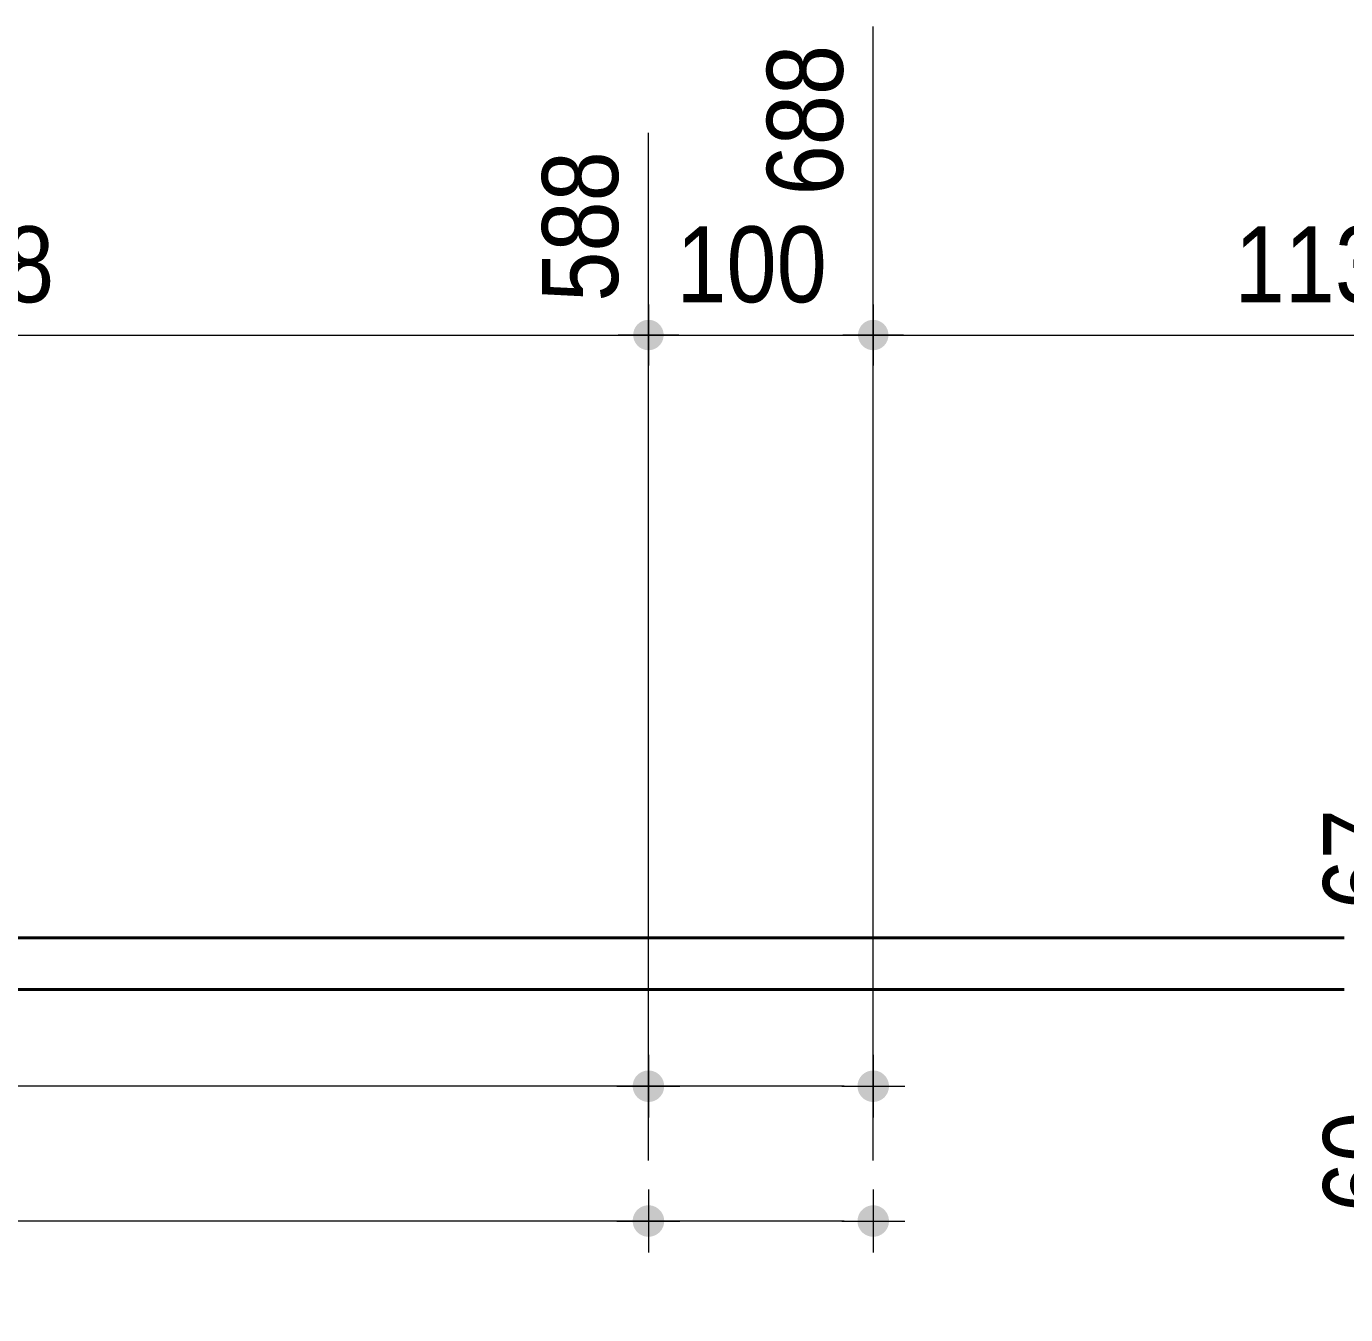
# Model space of a CAD drawing. Header units: millimetres. Extents: x 2 to 410, y 5 to 282.
# Drawn here: x 50.15 to 95.29, y 148.87 to 192.97 of the extents above; entities that cross this region are included whole.
import ezdxf

# ---------------------------------------------------------------- set-up
doc = ezdxf.new("R2010")
doc.units = ezdxf.units.MM
for name, color, linetype, lineweight in [('Boulon', 7, 'Continuous', 0), ('Cotation', 7, 'Continuous', 0), ('Piece', 2, 'Continuous', 0)]:
    doc.layers.add(name, color=color, linetype=linetype, lineweight=lineweight)
doc.styles.add('ARIAL', font='ARIAL.TTF')

# ---------------------------------------------------------------- blocks, each defined once
blk = doc.blocks.new('*A13')
at = {"layer": 'Boulon'}
for points in [[(71.406, 156.151), (71.38, 156.153), (71.354, 156.156), (71.328, 156.161), (71.302, 156.166), (71.277, 156.173), (71.251, 156.182), (71.227, 156.191), (71.203, 156.202), (71.179, 156.214), (71.156, 156.227), (71.134, 156.241), (71.112, 156.256), (71.091, 156.272), (71.071, 156.29), (71.052, 156.308), (71.034, 156.327), (71.017, 156.347), (71, 156.368), (70.985, 156.39), (70.971, 156.412), (70.958, 156.435), (70.946, 156.458), (70.935, 156.483), (70.926, 156.507), (70.918, 156.532), (70.911, 156.558), (70.905, 156.584), (70.9, 156.61), (70.897, 156.636), (70.895, 156.662), (70.894, 156.689), (70.895, 156.715), (70.897, 156.742), (70.9, 156.768), (70.905, 156.794), (70.911, 156.82), (70.918, 156.845), (70.926, 156.87), (70.935, 156.895), (70.946, 156.919), (70.958, 156.943), (70.971, 156.966), (70.985, 156.988), (71, 157.009), (71.017, 157.03), (71.034, 157.05), (71.052, 157.069), (71.071, 157.088), (71.091, 157.105), (71.112, 157.121), (71.134, 157.136), (71.156, 157.151), (71.179, 157.164), (71.203, 157.175), (71.227, 157.186), (71.251, 157.196), (71.277, 157.204), (71.302, 157.211), (71.328, 157.217), (71.354, 157.221), (71.38, 157.225), (71.406, 157.227), (71.433, 157.227), (71.459, 157.227), (71.486, 157.225), (71.512, 157.221), (71.538, 157.217), (71.564, 157.211), (71.589, 157.204), (71.614, 157.196), (71.639, 157.186), (71.663, 157.175), (71.687, 157.164), (71.71, 157.151), (71.732, 157.136), (71.754, 157.121), (71.774, 157.105), (71.794, 157.088), (71.814, 157.069), (71.832, 157.05), (71.849, 157.03), (71.865, 157.009), (71.881, 156.988), (71.895, 156.966), (71.908, 156.943), (71.92, 156.919), (71.93, 156.895), (71.94, 156.87), (71.948, 156.845), (71.955, 156.82), (71.961, 156.794), (71.966, 156.768), (71.969, 156.742), (71.971, 156.715), (71.971, 156.689), (71.971, 156.662), (71.969, 156.636), (71.966, 156.61), (71.961, 156.584), (71.955, 156.558), (71.948, 156.532), (71.94, 156.507), (71.93, 156.483), (71.92, 156.458), (71.908, 156.435), (71.895, 156.412), (71.881, 156.39), (71.865, 156.368), (71.849, 156.347), (71.832, 156.327), (71.814, 156.308), (71.794, 156.29), (71.774, 156.272), (71.754, 156.256), (71.732, 156.241), (71.71, 156.227), (71.687, 156.214), (71.663, 156.202), (71.639, 156.191), (71.614, 156.182), (71.589, 156.173), (71.564, 156.166), (71.538, 156.161), (71.512, 156.156), (71.486, 156.153), (71.459, 156.151), (71.433, 156.15)], [(71.406, 151.536), (71.38, 151.537), (71.354, 151.541), (71.328, 151.545), (71.302, 151.551), (71.277, 151.558), (71.251, 151.566), (71.227, 151.576), (71.203, 151.587), (71.179, 151.598), (71.156, 151.611), (71.134, 151.626), (71.112, 151.641), (71.091, 151.657), (71.071, 151.674), (71.052, 151.693), (71.034, 151.712), (71.017, 151.732), (71, 151.753), (70.985, 151.774), (70.971, 151.797), (70.958, 151.82), (70.946, 151.843), (70.935, 151.867), (70.926, 151.892), (70.918, 151.917), (70.911, 151.943), (70.905, 151.968), (70.9, 151.994), (70.897, 152.021), (70.895, 152.047), (70.894, 152.073), (70.895, 152.1), (70.897, 152.126), (70.9, 152.152), (70.905, 152.178), (70.911, 152.204), (70.918, 152.23), (70.926, 152.255), (70.935, 152.279), (70.946, 152.304), (70.958, 152.327), (70.971, 152.35), (70.985, 152.372), (71, 152.394), (71.017, 152.415), (71.034, 152.435), (71.052, 152.454), (71.071, 152.472), (71.091, 152.49), (71.112, 152.506), (71.134, 152.521), (71.156, 152.535), (71.179, 152.548), (71.203, 152.56), (71.227, 152.571), (71.251, 152.58), (71.277, 152.589), (71.302, 152.596), (71.328, 152.601), (71.354, 152.606), (71.38, 152.609), (71.406, 152.611), (71.433, 152.612), (71.459, 152.611), (71.486, 152.609), (71.512, 152.606), (71.538, 152.601), (71.564, 152.596), (71.589, 152.589), (71.614, 152.58), (71.639, 152.571), (71.663, 152.56), (71.687, 152.548), (71.71, 152.535), (71.732, 152.521), (71.754, 152.506), (71.774, 152.49), (71.794, 152.472), (71.814, 152.454), (71.832, 152.435), (71.849, 152.415), (71.865, 152.394), (71.881, 152.372), (71.895, 152.35), (71.908, 152.327), (71.92, 152.304), (71.93, 152.279), (71.94, 152.255), (71.948, 152.23), (71.955, 152.204), (71.961, 152.178), (71.966, 152.152), (71.969, 152.126), (71.971, 152.1), (71.971, 152.073), (71.971, 152.047), (71.969, 152.021), (71.966, 151.994), (71.961, 151.968), (71.955, 151.943), (71.948, 151.917), (71.94, 151.892), (71.93, 151.867), (71.92, 151.843), (71.908, 151.82), (71.895, 151.797), (71.881, 151.774), (71.865, 151.753), (71.849, 151.732), (71.832, 151.712), (71.814, 151.693), (71.794, 151.674), (71.774, 151.657), (71.754, 151.641), (71.732, 151.626), (71.71, 151.611), (71.687, 151.598), (71.663, 151.587), (71.639, 151.576), (71.614, 151.566), (71.589, 151.558), (71.564, 151.551), (71.538, 151.545), (71.512, 151.541), (71.486, 151.537), (71.459, 151.536), (71.433, 151.535)]]:
    blk.add_hatch(color=256, dxfattribs=at).paths.add_polyline_path(points, flags=17)
at = {"layer": 'Boulon', "linetype": 'Continuous', "lineweight": 0}
for p, q in [((71.433, 157.766), (71.433, 155.612)), ((70.356, 156.689), (72.51, 156.689)), ((71.433, 153.15), (71.433, 150.996)), ((70.356, 152.073), (72.51, 152.073))]:
    blk.add_line(p, q, dxfattribs=at)
blk = doc.blocks.new('*A14')
at = {"layer": 'Boulon'}
for points in [[(79.099, 156.151), (79.072, 156.153), (79.046, 156.156), (79.02, 156.161), (78.994, 156.166), (78.969, 156.173), (78.944, 156.182), (78.919, 156.191), (78.895, 156.202), (78.871, 156.214), (78.848, 156.227), (78.826, 156.241), (78.804, 156.256), (78.784, 156.272), (78.764, 156.29), (78.744, 156.308), (78.726, 156.327), (78.709, 156.347), (78.693, 156.368), (78.677, 156.39), (78.663, 156.412), (78.65, 156.435), (78.638, 156.458), (78.628, 156.483), (78.618, 156.507), (78.61, 156.532), (78.603, 156.558), (78.597, 156.584), (78.593, 156.61), (78.589, 156.636), (78.587, 156.662), (78.587, 156.689), (78.587, 156.715), (78.589, 156.742), (78.593, 156.768), (78.597, 156.794), (78.603, 156.82), (78.61, 156.845), (78.618, 156.87), (78.628, 156.895), (78.638, 156.919), (78.65, 156.943), (78.663, 156.966), (78.677, 156.988), (78.693, 157.009), (78.709, 157.03), (78.726, 157.05), (78.744, 157.069), (78.764, 157.088), (78.784, 157.105), (78.804, 157.121), (78.826, 157.136), (78.848, 157.151), (78.871, 157.164), (78.895, 157.175), (78.919, 157.186), (78.944, 157.196), (78.969, 157.204), (78.994, 157.211), (79.02, 157.217), (79.046, 157.221), (79.072, 157.225), (79.099, 157.227), (79.125, 157.227), (79.152, 157.227), (79.178, 157.225), (79.204, 157.221), (79.23, 157.217), (79.256, 157.211), (79.282, 157.204), (79.307, 157.196), (79.331, 157.186), (79.355, 157.175), (79.379, 157.164), (79.402, 157.151), (79.424, 157.136), (79.446, 157.121), (79.467, 157.105), (79.487, 157.088), (79.506, 157.069), (79.524, 157.05), (79.541, 157.03), (79.558, 157.009), (79.573, 156.988), (79.587, 156.966), (79.6, 156.943), (79.612, 156.919), (79.623, 156.895), (79.632, 156.87), (79.64, 156.845), (79.648, 156.82), (79.653, 156.794), (79.658, 156.768), (79.661, 156.742), (79.663, 156.715), (79.664, 156.689), (79.663, 156.662), (79.661, 156.636), (79.658, 156.61), (79.653, 156.584), (79.648, 156.558), (79.64, 156.532), (79.632, 156.507), (79.623, 156.483), (79.612, 156.458), (79.6, 156.435), (79.587, 156.412), (79.573, 156.39), (79.558, 156.368), (79.541, 156.347), (79.524, 156.327), (79.506, 156.308), (79.487, 156.29), (79.467, 156.272), (79.446, 156.256), (79.424, 156.241), (79.402, 156.227), (79.379, 156.214), (79.355, 156.202), (79.331, 156.191), (79.307, 156.182), (79.282, 156.173), (79.256, 156.166), (79.23, 156.161), (79.204, 156.156), (79.178, 156.153), (79.152, 156.151), (79.125, 156.15)], [(79.099, 151.536), (79.072, 151.537), (79.046, 151.541), (79.02, 151.545), (78.994, 151.551), (78.969, 151.558), (78.944, 151.566), (78.919, 151.576), (78.895, 151.587), (78.871, 151.598), (78.848, 151.611), (78.826, 151.626), (78.804, 151.641), (78.784, 151.657), (78.764, 151.674), (78.744, 151.693), (78.726, 151.712), (78.709, 151.732), (78.693, 151.753), (78.677, 151.774), (78.663, 151.797), (78.65, 151.82), (78.638, 151.843), (78.628, 151.867), (78.618, 151.892), (78.61, 151.917), (78.603, 151.943), (78.597, 151.968), (78.593, 151.994), (78.589, 152.021), (78.587, 152.047), (78.587, 152.073), (78.587, 152.1), (78.589, 152.126), (78.593, 152.152), (78.597, 152.178), (78.603, 152.204), (78.61, 152.23), (78.618, 152.255), (78.628, 152.279), (78.638, 152.304), (78.65, 152.327), (78.663, 152.35), (78.677, 152.372), (78.693, 152.394), (78.709, 152.415), (78.726, 152.435), (78.744, 152.454), (78.764, 152.472), (78.784, 152.49), (78.804, 152.506), (78.826, 152.521), (78.848, 152.535), (78.871, 152.548), (78.895, 152.56), (78.919, 152.571), (78.944, 152.58), (78.969, 152.589), (78.994, 152.596), (79.02, 152.601), (79.046, 152.606), (79.072, 152.609), (79.099, 152.611), (79.125, 152.612), (79.152, 152.611), (79.178, 152.609), (79.204, 152.606), (79.23, 152.601), (79.256, 152.596), (79.282, 152.589), (79.307, 152.58), (79.331, 152.571), (79.355, 152.56), (79.379, 152.548), (79.402, 152.535), (79.424, 152.521), (79.446, 152.506), (79.467, 152.49), (79.487, 152.472), (79.506, 152.454), (79.524, 152.435), (79.541, 152.415), (79.558, 152.394), (79.573, 152.372), (79.587, 152.35), (79.6, 152.327), (79.612, 152.304), (79.623, 152.279), (79.632, 152.255), (79.64, 152.23), (79.648, 152.204), (79.653, 152.178), (79.658, 152.152), (79.661, 152.126), (79.663, 152.1), (79.664, 152.073), (79.663, 152.047), (79.661, 152.021), (79.658, 151.994), (79.653, 151.968), (79.648, 151.943), (79.64, 151.917), (79.632, 151.892), (79.623, 151.867), (79.612, 151.843), (79.6, 151.82), (79.587, 151.797), (79.573, 151.774), (79.558, 151.753), (79.541, 151.732), (79.524, 151.712), (79.506, 151.693), (79.487, 151.674), (79.467, 151.657), (79.446, 151.641), (79.424, 151.626), (79.402, 151.611), (79.379, 151.598), (79.355, 151.587), (79.331, 151.576), (79.307, 151.566), (79.282, 151.558), (79.256, 151.551), (79.23, 151.545), (79.204, 151.541), (79.178, 151.537), (79.152, 151.536), (79.125, 151.535)]]:
    blk.add_hatch(color=256, dxfattribs=at).paths.add_polyline_path(points, flags=17)
at = {"layer": 'Boulon', "linetype": 'Continuous', "lineweight": 0}
for p, q in [((79.125, 157.766), (79.125, 155.612)), ((78.048, 156.689), (80.202, 156.689)), ((79.125, 153.15), (79.125, 150.996)), ((78.048, 152.073), (80.202, 152.073))]:
    blk.add_line(p, q, dxfattribs=at)
blk = doc.blocks.new('*A16')
at = {"layer": 'Piece', "color": 2, "linetype": 'Continuous', "lineweight": 40}
for p, q in [((26.24, 161.765603), (95.240482, 161.765603)), ((95.240482, 159.996372), (26.770769, 159.996372))]:
    blk.add_line(p, q, dxfattribs=at)
blk = doc.blocks.new('*A45')
at = {"layer": 'Cotation'}
blk.add_hatch(color=256, dxfattribs=at).paths.add_polyline_path([(71.407, 181.884), (71.382, 181.886), (71.357, 181.889), (71.331, 181.894), (71.307, 181.899), (71.282, 181.906), (71.258, 181.914), (71.234, 181.923), (71.211, 181.934), (71.188, 181.945), (71.166, 181.958), (71.144, 181.971), (71.123, 181.986), (71.103, 182.002), (71.084, 182.019), (71.065, 182.036), (71.048, 182.055), (71.031, 182.074), (71.015, 182.094), (71.001, 182.115), (70.987, 182.136), (70.974, 182.159), (70.963, 182.181), (70.952, 182.205), (70.943, 182.229), (70.935, 182.253), (70.928, 182.277), (70.923, 182.302), (70.919, 182.328), (70.915, 182.353), (70.914, 182.378), (70.913, 182.404), (70.914, 182.429), (70.915, 182.455), (70.919, 182.48), (70.923, 182.505), (70.928, 182.53), (70.935, 182.555), (70.943, 182.579), (70.952, 182.603), (70.963, 182.626), (70.974, 182.649), (70.987, 182.671), (71.001, 182.693), (71.015, 182.714), (71.031, 182.734), (71.048, 182.753), (71.065, 182.772), (71.084, 182.789), (71.103, 182.806), (71.123, 182.821), (71.144, 182.836), (71.166, 182.85), (71.188, 182.862), (71.211, 182.874), (71.234, 182.884), (71.258, 182.893), (71.282, 182.901), (71.307, 182.908), (71.331, 182.914), (71.357, 182.918), (71.382, 182.921), (71.407, 182.923), (71.433, 182.924), (71.458, 182.923), (71.484, 182.921), (71.509, 182.918), (71.534, 182.914), (71.559, 182.908), (71.584, 182.901), (71.608, 182.893), (71.632, 182.884), (71.655, 182.874), (71.678, 182.862), (71.7, 182.85), (71.722, 182.836), (71.743, 182.821), (71.763, 182.806), (71.782, 182.789), (71.801, 182.772), (71.818, 182.753), (71.835, 182.734), (71.851, 182.714), (71.865, 182.693), (71.879, 182.671), (71.891, 182.649), (71.903, 182.626), (71.913, 182.603), (71.922, 182.579), (71.93, 182.555), (71.937, 182.53), (71.943, 182.505), (71.947, 182.48), (71.95, 182.455), (71.952, 182.429), (71.953, 182.404), (71.952, 182.378), (71.95, 182.353), (71.947, 182.328), (71.943, 182.302), (71.937, 182.277), (71.93, 182.253), (71.922, 182.229), (71.913, 182.205), (71.903, 182.181), (71.891, 182.159), (71.879, 182.136), (71.865, 182.115), (71.851, 182.094), (71.835, 182.074), (71.818, 182.055), (71.801, 182.036), (71.782, 182.019), (71.763, 182.002), (71.743, 181.986), (71.722, 181.971), (71.7, 181.958), (71.678, 181.945), (71.655, 181.934), (71.632, 181.923), (71.608, 181.914), (71.584, 181.906), (71.559, 181.899), (71.534, 181.894), (71.509, 181.889), (71.484, 181.886), (71.458, 181.884), (71.433, 181.884)], flags=17)
at = {"layer": 'Cotation', "linetype": 'Continuous', "lineweight": 0}
for p, q in [((71.433, 154.15), (71.433, 189.329)), ((71.433, 183.444), (71.433, 181.364)), ((26.24, 182.404), (71.433, 182.404)), ((72.473, 182.404), (70.393, 182.404)), ((71.433, 182.404), (72.473, 182.404))]:
    blk.add_line(p, q, dxfattribs=at)
at = {"layer": 'Cotation'}
blk.add_point((71.433, 182.404), dxfattribs=at)
at = {"layer": 'Cotation', "style": 'ARIAL', "width": 0.85}
blk.add_text('588', height=2.6, rotation=90.0002, dxfattribs=at).set_placement((70.393, 183.544))
blk.add_text('588', height=2.6, dxfattribs=at).set_placement((45.944, 183.524))
blk = doc.blocks.new('*A46')
at = {"layer": 'Cotation'}
for points in [[(71.407, 181.884), (71.382, 181.886), (71.357, 181.889), (71.331, 181.894), (71.307, 181.899), (71.282, 181.906), (71.258, 181.914), (71.234, 181.923), (71.211, 181.934), (71.188, 181.945), (71.166, 181.958), (71.144, 181.971), (71.123, 181.986), (71.103, 182.002), (71.084, 182.019), (71.065, 182.036), (71.048, 182.055), (71.031, 182.074), (71.015, 182.094), (71.001, 182.115), (70.987, 182.136), (70.974, 182.159), (70.963, 182.181), (70.952, 182.205), (70.943, 182.229), (70.935, 182.253), (70.928, 182.277), (70.923, 182.302), (70.919, 182.328), (70.915, 182.353), (70.914, 182.378), (70.913, 182.404), (70.914, 182.429), (70.915, 182.455), (70.919, 182.48), (70.923, 182.505), (70.928, 182.53), (70.935, 182.555), (70.943, 182.579), (70.952, 182.603), (70.963, 182.626), (70.974, 182.649), (70.987, 182.671), (71.001, 182.693), (71.015, 182.714), (71.031, 182.734), (71.048, 182.753), (71.065, 182.772), (71.084, 182.789), (71.103, 182.806), (71.123, 182.821), (71.144, 182.836), (71.166, 182.85), (71.188, 182.862), (71.211, 182.874), (71.234, 182.884), (71.258, 182.893), (71.282, 182.901), (71.307, 182.908), (71.331, 182.914), (71.357, 182.918), (71.382, 182.921), (71.407, 182.923), (71.433, 182.924), (71.458, 182.923), (71.484, 182.921), (71.509, 182.918), (71.534, 182.914), (71.559, 182.908), (71.584, 182.901), (71.608, 182.893), (71.632, 182.884), (71.655, 182.874), (71.678, 182.862), (71.7, 182.85), (71.722, 182.836), (71.743, 182.821), (71.763, 182.806), (71.782, 182.789), (71.801, 182.772), (71.818, 182.753), (71.835, 182.734), (71.851, 182.714), (71.865, 182.693), (71.879, 182.671), (71.891, 182.649), (71.903, 182.626), (71.913, 182.603), (71.922, 182.579), (71.93, 182.555), (71.937, 182.53), (71.943, 182.505), (71.947, 182.48), (71.95, 182.455), (71.952, 182.429), (71.953, 182.404), (71.952, 182.378), (71.95, 182.353), (71.947, 182.328), (71.943, 182.302), (71.937, 182.277), (71.93, 182.253), (71.922, 182.229), (71.913, 182.205), (71.903, 182.181), (71.891, 182.159), (71.879, 182.136), (71.865, 182.115), (71.851, 182.094), (71.835, 182.074), (71.818, 182.055), (71.801, 182.036), (71.782, 182.019), (71.763, 182.002), (71.743, 181.986), (71.722, 181.971), (71.7, 181.958), (71.678, 181.945), (71.655, 181.934), (71.632, 181.923), (71.608, 181.914), (71.584, 181.906), (71.559, 181.899), (71.534, 181.894), (71.509, 181.889), (71.484, 181.886), (71.458, 181.884), (71.433, 181.884)], [(79.1, 181.884), (79.074, 181.886), (79.049, 181.889), (79.024, 181.894), (78.999, 181.899), (78.974, 181.906), (78.95, 181.914), (78.926, 181.923), (78.903, 181.934), (78.88, 181.945), (78.858, 181.958), (78.836, 181.971), (78.815, 181.986), (78.795, 182.002), (78.776, 182.019), (78.758, 182.036), (78.74, 182.055), (78.723, 182.074), (78.708, 182.094), (78.693, 182.115), (78.679, 182.136), (78.667, 182.159), (78.655, 182.181), (78.645, 182.205), (78.636, 182.229), (78.628, 182.253), (78.621, 182.277), (78.615, 182.302), (78.611, 182.328), (78.608, 182.353), (78.606, 182.378), (78.605, 182.404), (78.606, 182.429), (78.608, 182.455), (78.611, 182.48), (78.615, 182.505), (78.621, 182.53), (78.628, 182.555), (78.636, 182.579), (78.645, 182.603), (78.655, 182.626), (78.667, 182.649), (78.679, 182.671), (78.693, 182.693), (78.708, 182.714), (78.723, 182.734), (78.74, 182.753), (78.758, 182.772), (78.776, 182.789), (78.795, 182.806), (78.815, 182.821), (78.836, 182.836), (78.858, 182.85), (78.88, 182.862), (78.903, 182.874), (78.926, 182.884), (78.95, 182.893), (78.974, 182.901), (78.999, 182.908), (79.024, 182.914), (79.049, 182.918), (79.074, 182.921), (79.1, 182.923), (79.125, 182.924), (79.151, 182.923), (79.176, 182.921), (79.201, 182.918), (79.227, 182.914), (79.252, 182.908), (79.276, 182.901), (79.3, 182.893), (79.324, 182.884), (79.348, 182.874), (79.37, 182.862), (79.393, 182.85), (79.414, 182.836), (79.435, 182.821), (79.455, 182.806), (79.474, 182.789), (79.493, 182.772), (79.51, 182.753), (79.527, 182.734), (79.543, 182.714), (79.558, 182.693), (79.571, 182.671), (79.584, 182.649), (79.595, 182.626), (79.606, 182.603), (79.615, 182.579), (79.623, 182.555), (79.63, 182.53), (79.635, 182.505), (79.64, 182.48), (79.643, 182.455), (79.645, 182.429), (79.645, 182.404), (79.645, 182.378), (79.643, 182.353), (79.64, 182.328), (79.635, 182.302), (79.63, 182.277), (79.623, 182.253), (79.615, 182.229), (79.606, 182.205), (79.595, 182.181), (79.584, 182.159), (79.571, 182.136), (79.558, 182.115), (79.543, 182.094), (79.527, 182.074), (79.51, 182.055), (79.493, 182.036), (79.474, 182.019), (79.455, 182.002), (79.435, 181.986), (79.414, 181.971), (79.393, 181.958), (79.37, 181.945), (79.348, 181.934), (79.324, 181.923), (79.3, 181.914), (79.276, 181.906), (79.252, 181.899), (79.227, 181.894), (79.201, 181.889), (79.176, 181.886), (79.151, 181.884), (79.125, 181.884)]]:
    blk.add_hatch(color=256, dxfattribs=at).paths.add_polyline_path(points, flags=17)
at = {"layer": 'Cotation', "linetype": 'Continuous', "lineweight": 0}
for p, q in [((79.125, 154.15), (79.125, 192.969)), ((71.433, 154.15), (71.433, 189.329)), ((71.433, 183.444), (71.433, 181.364)), ((79.125, 183.444), (79.125, 181.364)), ((72.473, 182.404), (70.393, 182.404)), ((71.433, 182.404), (70.393, 182.404)), ((71.433, 182.404), (79.125, 182.404)), ((80.165, 182.404), (78.085, 182.404)), ((79.125, 182.404), (80.165, 182.404))]:
    blk.add_line(p, q, dxfattribs=at)
at = {"layer": 'Cotation'}
for p in [(71.433, 182.404), (79.125, 182.404)]:
    blk.add_point(p, dxfattribs=at)
at = {"layer": 'Cotation', "style": 'ARIAL', "width": 0.85}
blk.add_text('688', height=2.6, rotation=90.0002, dxfattribs=at).set_placement((78.085, 187.184))
blk.add_text('100', height=2.6, dxfattribs=at).set_placement((72.386, 183.524))
blk = doc.blocks.new('*A47')
at = {"layer": 'Cotation'}
for points in [[(79.1, 181.884), (79.074, 181.886), (79.049, 181.889), (79.024, 181.894), (78.999, 181.899), (78.974, 181.906), (78.95, 181.914), (78.926, 181.923), (78.903, 181.934), (78.88, 181.945), (78.858, 181.958), (78.836, 181.971), (78.815, 181.986), (78.795, 182.002), (78.776, 182.019), (78.758, 182.036), (78.74, 182.055), (78.723, 182.074), (78.708, 182.094), (78.693, 182.115), (78.679, 182.136), (78.667, 182.159), (78.655, 182.181), (78.645, 182.205), (78.636, 182.229), (78.628, 182.253), (78.621, 182.277), (78.615, 182.302), (78.611, 182.328), (78.608, 182.353), (78.606, 182.378), (78.605, 182.404), (78.606, 182.429), (78.608, 182.455), (78.611, 182.48), (78.615, 182.505), (78.621, 182.53), (78.628, 182.555), (78.636, 182.579), (78.645, 182.603), (78.655, 182.626), (78.667, 182.649), (78.679, 182.671), (78.693, 182.693), (78.708, 182.714), (78.723, 182.734), (78.74, 182.753), (78.758, 182.772), (78.776, 182.789), (78.795, 182.806), (78.815, 182.821), (78.836, 182.836), (78.858, 182.85), (78.88, 182.862), (78.903, 182.874), (78.926, 182.884), (78.95, 182.893), (78.974, 182.901), (78.999, 182.908), (79.024, 182.914), (79.049, 182.918), (79.074, 182.921), (79.1, 182.923), (79.125, 182.924), (79.151, 182.923), (79.176, 182.921), (79.201, 182.918), (79.227, 182.914), (79.252, 182.908), (79.276, 182.901), (79.3, 182.893), (79.324, 182.884), (79.348, 182.874), (79.37, 182.862), (79.393, 182.85), (79.414, 182.836), (79.435, 182.821), (79.455, 182.806), (79.474, 182.789), (79.493, 182.772), (79.51, 182.753), (79.527, 182.734), (79.543, 182.714), (79.558, 182.693), (79.571, 182.671), (79.584, 182.649), (79.595, 182.626), (79.606, 182.603), (79.615, 182.579), (79.623, 182.555), (79.63, 182.53), (79.635, 182.505), (79.64, 182.48), (79.643, 182.455), (79.645, 182.429), (79.645, 182.404), (79.645, 182.378), (79.643, 182.353), (79.64, 182.328), (79.635, 182.302), (79.63, 182.277), (79.623, 182.253), (79.615, 182.229), (79.606, 182.205), (79.595, 182.181), (79.584, 182.159), (79.571, 182.136), (79.558, 182.115), (79.543, 182.094), (79.527, 182.074), (79.51, 182.055), (79.493, 182.036), (79.474, 182.019), (79.455, 182.002), (79.435, 181.986), (79.414, 181.971), (79.393, 181.958), (79.37, 181.945), (79.348, 181.934), (79.324, 181.923), (79.3, 181.914), (79.276, 181.906), (79.252, 181.899), (79.227, 181.894), (79.201, 181.889), (79.176, 181.886), (79.151, 181.884), (79.125, 181.884)], [(111.543, 181.884), (111.518, 181.886), (111.493, 181.889), (111.467, 181.894), (111.443, 181.899), (111.418, 181.906), (111.394, 181.914), (111.37, 181.923), (111.347, 181.934), (111.324, 181.945), (111.302, 181.958), (111.28, 181.971), (111.259, 181.986), (111.239, 182.002), (111.22, 182.019), (111.201, 182.036), (111.184, 182.055), (111.167, 182.074), (111.151, 182.094), (111.137, 182.115), (111.123, 182.136), (111.11, 182.159), (111.099, 182.181), (111.088, 182.205), (111.079, 182.229), (111.071, 182.253), (111.065, 182.277), (111.059, 182.302), (111.055, 182.328), (111.051, 182.353), (111.05, 182.378), (111.049, 182.404), (111.05, 182.429), (111.051, 182.455), (111.055, 182.48), (111.059, 182.505), (111.065, 182.53), (111.071, 182.555), (111.079, 182.579), (111.088, 182.603), (111.099, 182.626), (111.11, 182.649), (111.123, 182.671), (111.137, 182.693), (111.151, 182.714), (111.167, 182.734), (111.184, 182.753), (111.201, 182.772), (111.22, 182.789), (111.239, 182.806), (111.259, 182.821), (111.28, 182.836), (111.302, 182.85), (111.324, 182.862), (111.347, 182.874), (111.37, 182.884), (111.394, 182.893), (111.418, 182.901), (111.443, 182.908), (111.467, 182.914), (111.493, 182.918), (111.518, 182.921), (111.543, 182.923), (111.569, 182.924), (111.594, 182.923), (111.62, 182.921), (111.645, 182.918), (111.67, 182.914), (111.695, 182.908), (111.72, 182.901), (111.744, 182.893), (111.768, 182.884), (111.791, 182.874), (111.814, 182.862), (111.836, 182.85), (111.858, 182.836), (111.879, 182.821), (111.899, 182.806), (111.918, 182.789), (111.937, 182.772), (111.954, 182.753), (111.971, 182.734), (111.987, 182.714), (112.001, 182.693), (112.015, 182.671), (112.028, 182.649), (112.039, 182.626), (112.049, 182.603), (112.059, 182.579), (112.067, 182.555), (112.073, 182.53), (112.079, 182.505), (112.083, 182.48), (112.086, 182.455), (112.088, 182.429), (112.089, 182.404), (112.088, 182.378), (112.086, 182.353), (112.083, 182.328), (112.079, 182.302), (112.073, 182.277), (112.067, 182.253), (112.059, 182.229), (112.049, 182.205), (112.039, 182.181), (112.028, 182.159), (112.015, 182.136), (112.001, 182.115), (111.987, 182.094), (111.971, 182.074), (111.954, 182.055), (111.937, 182.036), (111.918, 182.019), (111.899, 182.002), (111.879, 181.986), (111.858, 181.971), (111.836, 181.958), (111.814, 181.945), (111.791, 181.934), (111.768, 181.923), (111.744, 181.914), (111.72, 181.906), (111.695, 181.899), (111.67, 181.894), (111.645, 181.889), (111.62, 181.886), (111.594, 181.884), (111.569, 181.884)]]:
    blk.add_hatch(color=256, dxfattribs=at).paths.add_polyline_path(points, flags=17)
at = {"layer": 'Cotation', "linetype": 'Continuous', "lineweight": 0}
for p, q in [((79.125, 154.15), (79.125, 192.969)), ((111.569, 157.612), (111.569, 191.257)), ((79.125, 183.444), (79.125, 181.364)), ((111.569, 183.444), (111.569, 181.364)), ((80.165, 182.404), (78.085, 182.404)), ((79.125, 182.404), (78.085, 182.404)), ((79.125, 182.404), (111.569, 182.404)), ((112.609, 182.404), (110.529, 182.404)), ((111.569, 182.404), (112.609, 182.404))]:
    blk.add_line(p, q, dxfattribs=at)
at = {"layer": 'Cotation'}
for p in [(79.125, 182.404), (111.569, 182.404)]:
    blk.add_point(p, dxfattribs=at)
at = {"layer": 'Cotation', "style": 'ARIAL', "width": 0.85}
blk.add_text('1825', height=2.6, rotation=90.0002, dxfattribs=at).set_placement((110.529, 183.544))
blk.add_text('1137', height=2.6, dxfattribs=at).set_placement((91.49, 183.524))
blk = doc.blocks.new('*A68')
at = {"layer": 'Cotation', "linetype": 'Continuous', "lineweight": 0}
blk.add_line((78.125, 152.073), (15.64, 152.073), dxfattribs=at)
blk = doc.blocks.new('*A69')
at = {"layer": 'Cotation', "linetype": 'Continuous', "lineweight": 0}
for p, q in [((78.125, 156.689), (13.82, 156.689)), ((78.125, 152.073), (13.82, 152.073))]:
    blk.add_line(p, q, dxfattribs=at)
blk = doc.blocks.new('*A70')
at = {"layer": 'Cotation', "linetype": 'Continuous', "lineweight": 0}
blk.add_line((78.125, 156.689), (15.64, 156.689), dxfattribs=at)
blk = doc.blocks.new('*A71')
at = {"layer": 'Cotation'}
for points in [[(98.214, 151.477), (98.189, 151.479), (98.164, 151.482), (98.139, 151.486), (98.114, 151.492), (98.089, 151.499), (98.065, 151.507), (98.041, 151.516), (98.018, 151.526), (97.995, 151.538), (97.973, 151.55), (97.951, 151.564), (97.93, 151.579), (97.91, 151.594), (97.891, 151.611), (97.872, 151.629), (97.855, 151.647), (97.838, 151.667), (97.822, 151.687), (97.808, 151.708), (97.794, 151.729), (97.781, 151.751), (97.77, 151.774), (97.76, 151.797), (97.75, 151.821), (97.742, 151.845), (97.736, 151.87), (97.73, 151.895), (97.726, 151.92), (97.723, 151.945), (97.721, 151.971), (97.72, 151.996), (97.721, 152.022), (97.723, 152.047), (97.726, 152.073), (97.73, 152.098), (97.736, 152.123), (97.742, 152.147), (97.75, 152.172), (97.76, 152.195), (97.77, 152.219), (97.781, 152.242), (97.794, 152.264), (97.808, 152.285), (97.822, 152.306), (97.838, 152.326), (97.855, 152.346), (97.872, 152.364), (97.891, 152.382), (97.91, 152.398), (97.93, 152.414), (97.951, 152.429), (97.973, 152.442), (97.995, 152.455), (98.018, 152.466), (98.041, 152.477), (98.065, 152.486), (98.089, 152.494), (98.114, 152.501), (98.139, 152.506), (98.164, 152.511), (98.189, 152.514), (98.214, 152.516), (98.24, 152.516), (98.266, 152.516), (98.291, 152.514), (98.316, 152.511), (98.341, 152.506), (98.366, 152.501), (98.391, 152.494), (98.415, 152.486), (98.439, 152.477), (98.462, 152.466), (98.485, 152.455), (98.507, 152.442), (98.529, 152.429), (98.55, 152.414), (98.57, 152.398), (98.589, 152.382), (98.608, 152.364), (98.625, 152.346), (98.642, 152.326), (98.658, 152.306), (98.672, 152.285), (98.686, 152.264), (98.699, 152.242), (98.71, 152.219), (98.72, 152.195), (98.73, 152.172), (98.738, 152.147), (98.744, 152.123), (98.75, 152.098), (98.754, 152.073), (98.757, 152.047), (98.759, 152.022), (98.76, 151.996), (98.759, 151.971), (98.757, 151.945), (98.754, 151.92), (98.75, 151.895), (98.744, 151.87), (98.738, 151.845), (98.73, 151.821), (98.72, 151.797), (98.71, 151.774), (98.699, 151.751), (98.686, 151.729), (98.672, 151.708), (98.658, 151.687), (98.642, 151.667), (98.625, 151.647), (98.608, 151.629), (98.589, 151.611), (98.57, 151.594), (98.55, 151.579), (98.529, 151.564), (98.507, 151.55), (98.485, 151.538), (98.462, 151.526), (98.439, 151.516), (98.415, 151.507), (98.391, 151.499), (98.366, 151.492), (98.341, 151.486), (98.316, 151.482), (98.291, 151.479), (98.266, 151.477), (98.24, 151.476)], [(98.214, 123.554), (98.189, 123.556), (98.164, 123.559), (98.139, 123.563), (98.114, 123.569), (98.089, 123.576), (98.065, 123.584), (98.041, 123.593), (98.018, 123.603), (97.995, 123.615), (97.973, 123.627), (97.951, 123.641), (97.93, 123.656), (97.91, 123.671), (97.891, 123.688), (97.872, 123.706), (97.855, 123.724), (97.838, 123.743), (97.822, 123.764), (97.808, 123.784), (97.794, 123.806), (97.781, 123.828), (97.77, 123.851), (97.76, 123.874), (97.75, 123.898), (97.742, 123.922), (97.736, 123.947), (97.73, 123.972), (97.726, 123.997), (97.723, 124.022), (97.721, 124.048), (97.72, 124.073), (97.721, 124.099), (97.723, 124.124), (97.726, 124.15), (97.73, 124.175), (97.736, 124.2), (97.742, 124.224), (97.75, 124.248), (97.76, 124.272), (97.77, 124.296), (97.781, 124.318), (97.794, 124.341), (97.808, 124.362), (97.822, 124.383), (97.838, 124.403), (97.855, 124.423), (97.872, 124.441), (97.891, 124.459), (97.91, 124.475), (97.93, 124.491), (97.951, 124.506), (97.973, 124.519), (97.995, 124.532), (98.018, 124.543), (98.041, 124.554), (98.065, 124.563), (98.089, 124.571), (98.114, 124.578), (98.139, 124.583), (98.164, 124.588), (98.189, 124.591), (98.214, 124.593), (98.24, 124.593), (98.266, 124.593), (98.291, 124.591), (98.316, 124.588), (98.341, 124.583), (98.366, 124.578), (98.391, 124.571), (98.415, 124.563), (98.439, 124.554), (98.462, 124.543), (98.485, 124.532), (98.507, 124.519), (98.529, 124.506), (98.55, 124.491), (98.57, 124.475), (98.589, 124.459), (98.608, 124.441), (98.625, 124.423), (98.642, 124.403), (98.658, 124.383), (98.672, 124.362), (98.686, 124.341), (98.699, 124.318), (98.71, 124.296), (98.72, 124.272), (98.73, 124.248), (98.738, 124.224), (98.744, 124.2), (98.75, 124.175), (98.754, 124.15), (98.757, 124.124), (98.759, 124.099), (98.76, 124.073), (98.759, 124.048), (98.757, 124.022), (98.754, 123.997), (98.75, 123.972), (98.744, 123.947), (98.738, 123.922), (98.73, 123.898), (98.72, 123.874), (98.71, 123.851), (98.699, 123.828), (98.686, 123.806), (98.672, 123.784), (98.658, 123.764), (98.642, 123.743), (98.625, 123.724), (98.608, 123.706), (98.589, 123.688), (98.57, 123.671), (98.55, 123.656), (98.529, 123.641), (98.507, 123.627), (98.485, 123.615), (98.462, 123.603), (98.439, 123.593), (98.415, 123.584), (98.391, 123.576), (98.366, 123.569), (98.341, 123.563), (98.316, 123.559), (98.291, 123.556), (98.266, 123.554), (98.24, 123.553)]]:
    blk.add_hatch(color=256, dxfattribs=at).paths.add_polyline_path(points, flags=17)
at = {"layer": 'Cotation', "linetype": 'Continuous', "lineweight": 0}
for p, q in [((98.24, 153.036), (98.24, 150.956)), ((98.24, 151.996), (98.24, 153.036)), ((117.492, 151.996), (97.64, 151.996)), ((97.64, 151.996), (99.28, 151.996)), ((98.24, 124.073), (98.24, 151.996)), ((98.24, 125.113), (98.24, 123.033)), ((110.569, 124.073), (95.82, 124.073)), ((97.2, 124.073), (99.28, 124.073)), ((98.24, 124.073), (98.24, 123.033))]:
    blk.add_line(p, q, dxfattribs=at)
at = {"layer": 'Cotation'}
for p in [(98.24, 151.996), (98.24, 124.073)]:
    blk.add_point(p, dxfattribs=at)
at = {"layer": 'Cotation', "style": 'ARIAL', "width": 0.85}
blk.add_text('363', height=2.6, rotation=90.0002, dxfattribs=at).set_placement((97.12, 135.142))
blk = doc.blocks.new('*A72')
at = {"layer": 'Cotation'}
for points in [[(98.214, 156.092), (98.189, 156.094), (98.164, 156.097), (98.139, 156.102), (98.114, 156.107), (98.089, 156.114), (98.065, 156.122), (98.041, 156.131), (98.018, 156.142), (97.995, 156.153), (97.973, 156.166), (97.951, 156.179), (97.93, 156.194), (97.91, 156.21), (97.891, 156.227), (97.872, 156.244), (97.855, 156.263), (97.838, 156.282), (97.822, 156.302), (97.808, 156.323), (97.794, 156.344), (97.781, 156.367), (97.77, 156.389), (97.76, 156.413), (97.75, 156.437), (97.742, 156.461), (97.736, 156.485), (97.73, 156.51), (97.726, 156.535), (97.723, 156.561), (97.721, 156.586), (97.72, 156.612), (97.721, 156.637), (97.723, 156.663), (97.726, 156.688), (97.73, 156.713), (97.736, 156.738), (97.742, 156.763), (97.75, 156.787), (97.76, 156.811), (97.77, 156.834), (97.781, 156.857), (97.794, 156.879), (97.808, 156.901), (97.822, 156.922), (97.838, 156.942), (97.855, 156.961), (97.872, 156.979), (97.891, 156.997), (97.91, 157.014), (97.93, 157.029), (97.951, 157.044), (97.973, 157.058), (97.995, 157.07), (98.018, 157.082), (98.041, 157.092), (98.065, 157.101), (98.089, 157.109), (98.114, 157.116), (98.139, 157.122), (98.164, 157.126), (98.189, 157.129), (98.214, 157.131), (98.24, 157.132), (98.266, 157.131), (98.291, 157.129), (98.316, 157.126), (98.341, 157.122), (98.366, 157.116), (98.391, 157.109), (98.415, 157.101), (98.439, 157.092), (98.462, 157.082), (98.485, 157.07), (98.507, 157.058), (98.529, 157.044), (98.55, 157.029), (98.57, 157.014), (98.589, 156.997), (98.608, 156.979), (98.625, 156.961), (98.642, 156.942), (98.658, 156.922), (98.672, 156.901), (98.686, 156.879), (98.699, 156.857), (98.71, 156.834), (98.72, 156.811), (98.73, 156.787), (98.738, 156.763), (98.744, 156.738), (98.75, 156.713), (98.754, 156.688), (98.757, 156.663), (98.759, 156.637), (98.76, 156.612), (98.759, 156.586), (98.757, 156.561), (98.754, 156.535), (98.75, 156.51), (98.744, 156.485), (98.738, 156.461), (98.73, 156.437), (98.72, 156.413), (98.71, 156.389), (98.699, 156.367), (98.686, 156.344), (98.672, 156.323), (98.658, 156.302), (98.642, 156.282), (98.625, 156.263), (98.608, 156.244), (98.589, 156.227), (98.57, 156.21), (98.55, 156.194), (98.529, 156.179), (98.507, 156.166), (98.485, 156.153), (98.462, 156.142), (98.439, 156.131), (98.415, 156.122), (98.391, 156.114), (98.366, 156.107), (98.341, 156.102), (98.316, 156.097), (98.291, 156.094), (98.266, 156.092), (98.24, 156.092)], [(98.214, 151.477), (98.189, 151.479), (98.164, 151.482), (98.139, 151.486), (98.114, 151.492), (98.089, 151.499), (98.065, 151.507), (98.041, 151.516), (98.018, 151.526), (97.995, 151.538), (97.973, 151.55), (97.951, 151.564), (97.93, 151.579), (97.91, 151.594), (97.891, 151.611), (97.872, 151.629), (97.855, 151.647), (97.838, 151.667), (97.822, 151.687), (97.808, 151.708), (97.794, 151.729), (97.781, 151.751), (97.77, 151.774), (97.76, 151.797), (97.75, 151.821), (97.742, 151.845), (97.736, 151.87), (97.73, 151.895), (97.726, 151.92), (97.723, 151.945), (97.721, 151.971), (97.72, 151.996), (97.721, 152.022), (97.723, 152.047), (97.726, 152.073), (97.73, 152.098), (97.736, 152.123), (97.742, 152.147), (97.75, 152.172), (97.76, 152.195), (97.77, 152.219), (97.781, 152.242), (97.794, 152.264), (97.808, 152.285), (97.822, 152.306), (97.838, 152.326), (97.855, 152.346), (97.872, 152.364), (97.891, 152.382), (97.91, 152.398), (97.93, 152.414), (97.951, 152.429), (97.973, 152.442), (97.995, 152.455), (98.018, 152.466), (98.041, 152.477), (98.065, 152.486), (98.089, 152.494), (98.114, 152.501), (98.139, 152.506), (98.164, 152.511), (98.189, 152.514), (98.214, 152.516), (98.24, 152.516), (98.266, 152.516), (98.291, 152.514), (98.316, 152.511), (98.341, 152.506), (98.366, 152.501), (98.391, 152.494), (98.415, 152.486), (98.439, 152.477), (98.462, 152.466), (98.485, 152.455), (98.507, 152.442), (98.529, 152.429), (98.55, 152.414), (98.57, 152.398), (98.589, 152.382), (98.608, 152.364), (98.625, 152.346), (98.642, 152.326), (98.658, 152.306), (98.672, 152.285), (98.686, 152.264), (98.699, 152.242), (98.71, 152.219), (98.72, 152.195), (98.73, 152.172), (98.738, 152.147), (98.744, 152.123), (98.75, 152.098), (98.754, 152.073), (98.757, 152.047), (98.759, 152.022), (98.76, 151.996), (98.759, 151.971), (98.757, 151.945), (98.754, 151.92), (98.75, 151.895), (98.744, 151.87), (98.738, 151.845), (98.73, 151.821), (98.72, 151.797), (98.71, 151.774), (98.699, 151.751), (98.686, 151.729), (98.672, 151.708), (98.658, 151.687), (98.642, 151.667), (98.625, 151.647), (98.608, 151.629), (98.589, 151.611), (98.57, 151.594), (98.55, 151.579), (98.529, 151.564), (98.507, 151.55), (98.485, 151.538), (98.462, 151.526), (98.439, 151.516), (98.415, 151.507), (98.391, 151.499), (98.366, 151.492), (98.341, 151.486), (98.316, 151.482), (98.291, 151.479), (98.266, 151.477), (98.24, 151.476)]]:
    blk.add_hatch(color=256, dxfattribs=at).paths.add_polyline_path(points, flags=17)
at = {"layer": 'Cotation', "linetype": 'Continuous', "lineweight": 0}
for p, q in [((98.24, 157.652), (98.24, 155.572)), ((98.24, 156.612), (98.24, 157.652)), ((117.492, 156.612), (95.82, 156.612)), ((97.2, 156.612), (99.28, 156.612)), ((98.24, 151.996), (98.24, 156.612)), ((98.24, 153.036), (98.24, 150.956)), ((117.492, 151.996), (95.82, 151.996)), ((97.2, 151.996), (99.28, 151.996)), ((98.24, 151.996), (98.24, 150.956))]:
    blk.add_line(p, q, dxfattribs=at)
at = {"layer": 'Cotation'}
for p in [(98.24, 156.612), (98.24, 151.996)]:
    blk.add_point(p, dxfattribs=at)
at = {"layer": 'Cotation', "style": 'ARIAL', "width": 0.85}
blk.add_text('60', height=2.6, rotation=90.0002, dxfattribs=at).set_placement((97.12, 152.376))
blk = doc.blocks.new('*A73')
at = {"layer": 'Cotation'}
for points in [[(98.214, 161.246), (98.189, 161.248), (98.164, 161.251), (98.139, 161.256), (98.114, 161.261), (98.089, 161.268), (98.065, 161.276), (98.041, 161.285), (98.018, 161.296), (97.995, 161.307), (97.973, 161.32), (97.951, 161.333), (97.93, 161.348), (97.91, 161.364), (97.891, 161.38), (97.872, 161.398), (97.855, 161.416), (97.838, 161.436), (97.822, 161.456), (97.808, 161.477), (97.794, 161.498), (97.781, 161.52), (97.77, 161.543), (97.76, 161.567), (97.75, 161.59), (97.742, 161.615), (97.736, 161.639), (97.73, 161.664), (97.726, 161.689), (97.723, 161.715), (97.721, 161.74), (97.72, 161.766), (97.721, 161.791), (97.723, 161.817), (97.726, 161.842), (97.73, 161.867), (97.736, 161.892), (97.742, 161.917), (97.75, 161.941), (97.76, 161.965), (97.77, 161.988), (97.781, 162.011), (97.794, 162.033), (97.808, 162.054), (97.822, 162.075), (97.838, 162.095), (97.855, 162.115), (97.872, 162.133), (97.891, 162.151), (97.91, 162.168), (97.93, 162.183), (97.951, 162.198), (97.973, 162.212), (97.995, 162.224), (98.018, 162.236), (98.041, 162.246), (98.065, 162.255), (98.089, 162.263), (98.114, 162.27), (98.139, 162.276), (98.164, 162.28), (98.189, 162.283), (98.214, 162.285), (98.24, 162.286), (98.266, 162.285), (98.291, 162.283), (98.316, 162.28), (98.341, 162.276), (98.366, 162.27), (98.391, 162.263), (98.415, 162.255), (98.439, 162.246), (98.462, 162.236), (98.485, 162.224), (98.507, 162.212), (98.529, 162.198), (98.55, 162.183), (98.57, 162.168), (98.589, 162.151), (98.608, 162.133), (98.625, 162.115), (98.642, 162.095), (98.658, 162.075), (98.672, 162.054), (98.686, 162.033), (98.699, 162.011), (98.71, 161.988), (98.72, 161.965), (98.73, 161.941), (98.738, 161.917), (98.744, 161.892), (98.75, 161.867), (98.754, 161.842), (98.757, 161.817), (98.759, 161.791), (98.76, 161.766), (98.759, 161.74), (98.757, 161.715), (98.754, 161.689), (98.75, 161.664), (98.744, 161.639), (98.738, 161.615), (98.73, 161.59), (98.72, 161.567), (98.71, 161.543), (98.699, 161.52), (98.686, 161.498), (98.672, 161.477), (98.658, 161.456), (98.642, 161.436), (98.625, 161.416), (98.608, 161.398), (98.589, 161.38), (98.57, 161.364), (98.55, 161.348), (98.529, 161.333), (98.507, 161.32), (98.485, 161.307), (98.462, 161.296), (98.439, 161.285), (98.415, 161.276), (98.391, 161.268), (98.366, 161.261), (98.341, 161.256), (98.316, 161.251), (98.291, 161.248), (98.266, 161.246), (98.24, 161.246)], [(98.214, 156.092), (98.189, 156.094), (98.164, 156.097), (98.139, 156.102), (98.114, 156.107), (98.089, 156.114), (98.065, 156.122), (98.041, 156.131), (98.018, 156.142), (97.995, 156.153), (97.973, 156.166), (97.951, 156.179), (97.93, 156.194), (97.91, 156.21), (97.891, 156.227), (97.872, 156.244), (97.855, 156.263), (97.838, 156.282), (97.822, 156.302), (97.808, 156.323), (97.794, 156.344), (97.781, 156.367), (97.77, 156.389), (97.76, 156.413), (97.75, 156.437), (97.742, 156.461), (97.736, 156.485), (97.73, 156.51), (97.726, 156.535), (97.723, 156.561), (97.721, 156.586), (97.72, 156.612), (97.721, 156.637), (97.723, 156.663), (97.726, 156.688), (97.73, 156.713), (97.736, 156.738), (97.742, 156.763), (97.75, 156.787), (97.76, 156.811), (97.77, 156.834), (97.781, 156.857), (97.794, 156.879), (97.808, 156.901), (97.822, 156.922), (97.838, 156.942), (97.855, 156.961), (97.872, 156.979), (97.891, 156.997), (97.91, 157.014), (97.93, 157.029), (97.951, 157.044), (97.973, 157.058), (97.995, 157.07), (98.018, 157.082), (98.041, 157.092), (98.065, 157.101), (98.089, 157.109), (98.114, 157.116), (98.139, 157.122), (98.164, 157.126), (98.189, 157.129), (98.214, 157.131), (98.24, 157.132), (98.266, 157.131), (98.291, 157.129), (98.316, 157.126), (98.341, 157.122), (98.366, 157.116), (98.391, 157.109), (98.415, 157.101), (98.439, 157.092), (98.462, 157.082), (98.485, 157.07), (98.507, 157.058), (98.529, 157.044), (98.55, 157.029), (98.57, 157.014), (98.589, 156.997), (98.608, 156.979), (98.625, 156.961), (98.642, 156.942), (98.658, 156.922), (98.672, 156.901), (98.686, 156.879), (98.699, 156.857), (98.71, 156.834), (98.72, 156.811), (98.73, 156.787), (98.738, 156.763), (98.744, 156.738), (98.75, 156.713), (98.754, 156.688), (98.757, 156.663), (98.759, 156.637), (98.76, 156.612), (98.759, 156.586), (98.757, 156.561), (98.754, 156.535), (98.75, 156.51), (98.744, 156.485), (98.738, 156.461), (98.73, 156.437), (98.72, 156.413), (98.71, 156.389), (98.699, 156.367), (98.686, 156.344), (98.672, 156.323), (98.658, 156.302), (98.642, 156.282), (98.625, 156.263), (98.608, 156.244), (98.589, 156.227), (98.57, 156.21), (98.55, 156.194), (98.529, 156.179), (98.507, 156.166), (98.485, 156.153), (98.462, 156.142), (98.439, 156.131), (98.415, 156.122), (98.391, 156.114), (98.366, 156.107), (98.341, 156.102), (98.316, 156.097), (98.291, 156.094), (98.266, 156.092), (98.24, 156.092)]]:
    blk.add_hatch(color=256, dxfattribs=at).paths.add_polyline_path(points, flags=17)
at = {"layer": 'Cotation', "linetype": 'Continuous', "lineweight": 0}
for p, q in [((98.24, 161.766), (98.24, 167.572)), ((98.24, 161.766), (98.24, 167.572)), ((98.24, 162.806), (98.24, 160.726)), ((110.569, 161.766), (95.82, 161.766)), ((97.2, 161.766), (99.28, 161.766)), ((98.24, 156.612), (98.24, 161.766)), ((98.24, 157.652), (98.24, 155.572)), ((117.492, 156.612), (97.64, 156.612)), ((97.64, 156.612), (99.28, 156.612)), ((98.24, 156.612), (98.24, 155.572))]:
    blk.add_line(p, q, dxfattribs=at)
at = {"layer": 'Cotation'}
for p in [(98.24, 161.766), (98.24, 156.612)]:
    blk.add_point(p, dxfattribs=at)
at = {"layer": 'Cotation', "style": 'ARIAL', "width": 0.85}
blk.add_text('67', height=2.6, rotation=90.0002, dxfattribs=at).set_placement((97.12, 162.741))

msp = doc.modelspace()

# ---------------------------------------------------------------- block references
at = {"lineweight": 0}
for name in ['*A46', '*A47', '*A45', '*A70', '*A73', '*A16', '*A69', '*A13', '*A14', '*A72', '*A68', '*A71']:
    msp.add_blockref(name, (0, 0), dxfattribs=at)

doc.saveas('drawing.dxf')
